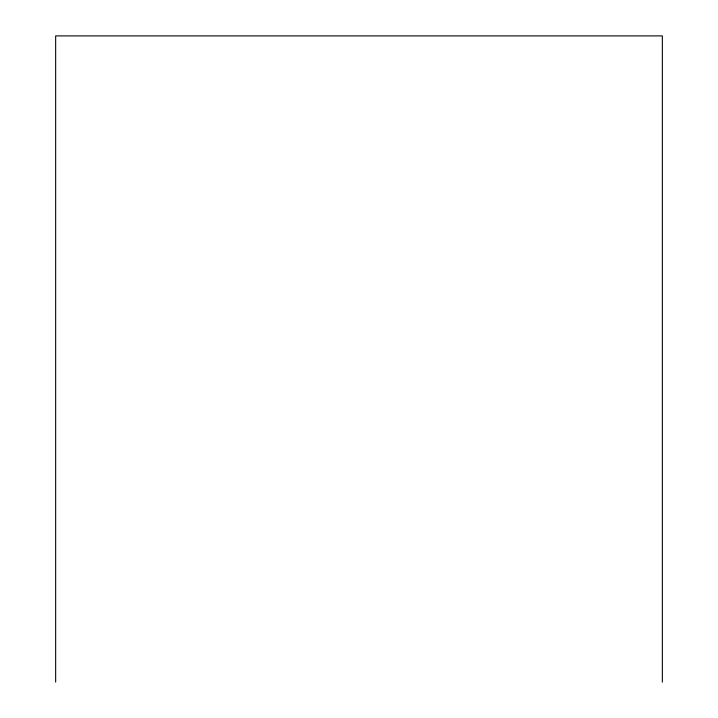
<?xml version="1.0" encoding="UTF-8"?>
<svg xmlns="http://www.w3.org/2000/svg" width="718" height="718" viewBox="0 0 718 718"><rect width="100%" height="100%" fill="white"/><g stroke="black" fill="none" stroke-linecap="round" stroke-linejoin="round"><path stroke-width="1.08" d="M662.346 682.1L662.346 35.9L55.654 35.9L55.654 682.1"/></g></svg>
